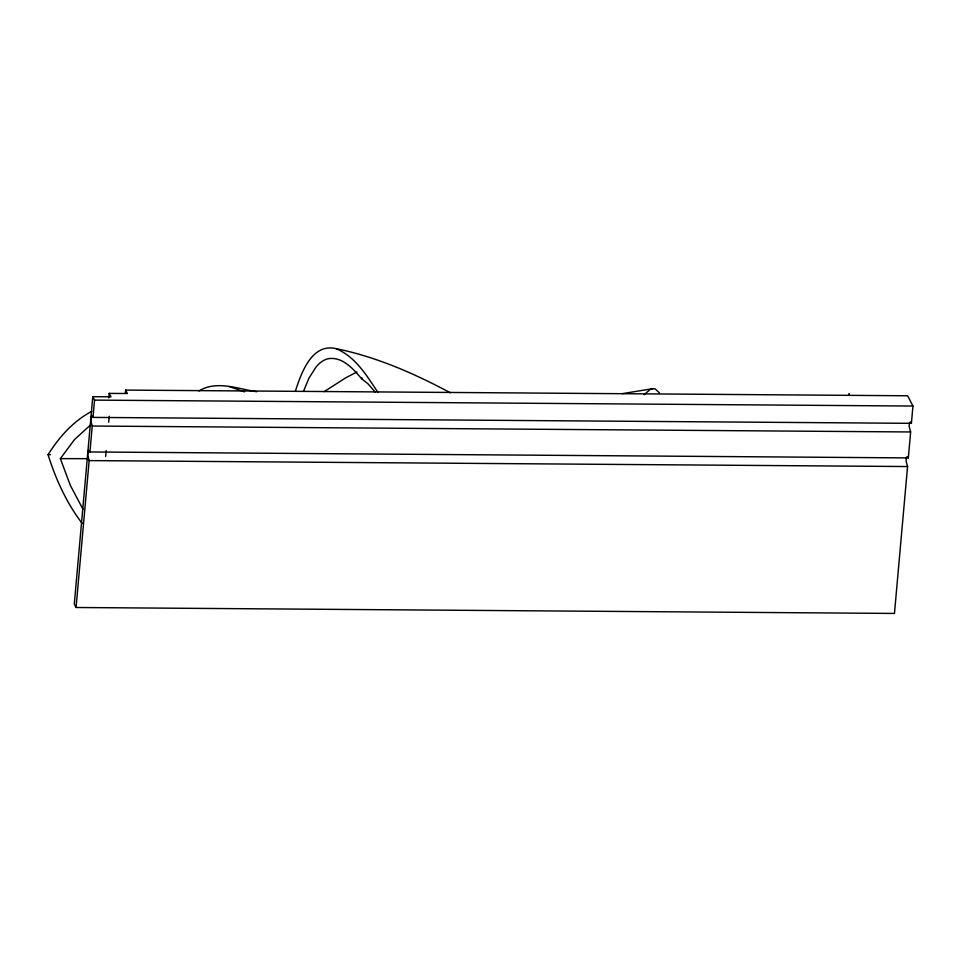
<?xml version="1.0" encoding="UTF-8"?>
<svg xmlns="http://www.w3.org/2000/svg" width="961" height="961" viewBox="0 0 961 961"><rect width="100%" height="100%" fill="white"/><g stroke="black" fill="none" stroke-linecap="round" stroke-linejoin="round"><path stroke-width="1.44" d="M909.574 422.432A3.171 0.661 -89.6 0 0 909.43 423.02L909.214 425.423A3.484 0.721 -89.6 0 0 909.25 426.828L910.644 431.969L908.325 457.904L89.926 451.958L92.232 426.035L90.851 420.882A3.484 0.721 -89.6 0 1 90.814 419.489L91.031 417.086A3.171 0.661 -89.6 0 1 91.259 416.257L91.908 415.897L93.001 417.398L911.412 423.333L912.95 406.047L907.64 395.776L125.615 390.094L127.381 393.517L109.194 393.397L110.971 396.821L92.785 396.689L74.285 604.073L76.063 607.496L894.463 613.442L907.556 466.541L906.163 461.388A3.484 0.721 -89.6 0 1 906.139 459.995L906.355 457.592A3.171 0.661 -89.6 0 1 906.487 456.992M76.063 607.496L89.157 460.595L87.763 455.454A3.484 0.721 -89.6 0 1 87.739 454.048L87.944 451.646A3.171 0.661 -89.6 0 1 88.172 450.817L88.82 450.457L89.926 451.958M93.001 417.398L94.55 400.112L92.785 396.689M108.797 397.866L109.194 393.397M105.65 456.499L106.178 450.529M108.701 422.179L109.242 416.209M125.35 393.085L125.615 390.094M361.865 377.745L361.648 378.79C353.3 368.964 342.284 356.135 327.881 358.777A111.416 41.659 86.2 0 0 315.989 367.066L308.925 378.202L303.592 391.055M295.447 390.947C301.298 373 311.736 342.993 335.93 348.603C376.244 356.783 414.203 373.469 450.337 392.761M82.982 509.234L70.453 485.629L60.339 458.637L74.574 439.477L90.49 425.014M82.202 523.445C66.549 502.963 55.75 479.179 48.05 454.685C59.017 437.207 73.276 421.098 91.739 411.356M848.755 394.202L849.188 393.554L849.524 394.262M644.05 394.755L650.068 389.565L652.735 388.676L655.174 388.917L659.378 392.821M324.193 391.607L345.528 377.949L356.951 371.967M198.975 390.935C216.754 380.039 238.04 388.977 256.659 391.704M622.416 393.626L652.735 388.676M60.339 458.637L88.112 458.661M48.05 454.685L50.501 454.697M94.55 400.112L912.95 406.047M92.232 426.035L910.644 431.969M89.157 460.595L907.556 466.541M229.162 386.502L244.55 391.86M335.93 348.603C355.33 356.543 366.826 375.655 377.889 392.4M361.732 378.838L367.967 383.775L375.042 391.956M910.487 421.963L911.412 423.333M907.604 456.739L908.325 457.904"/></g></svg>
